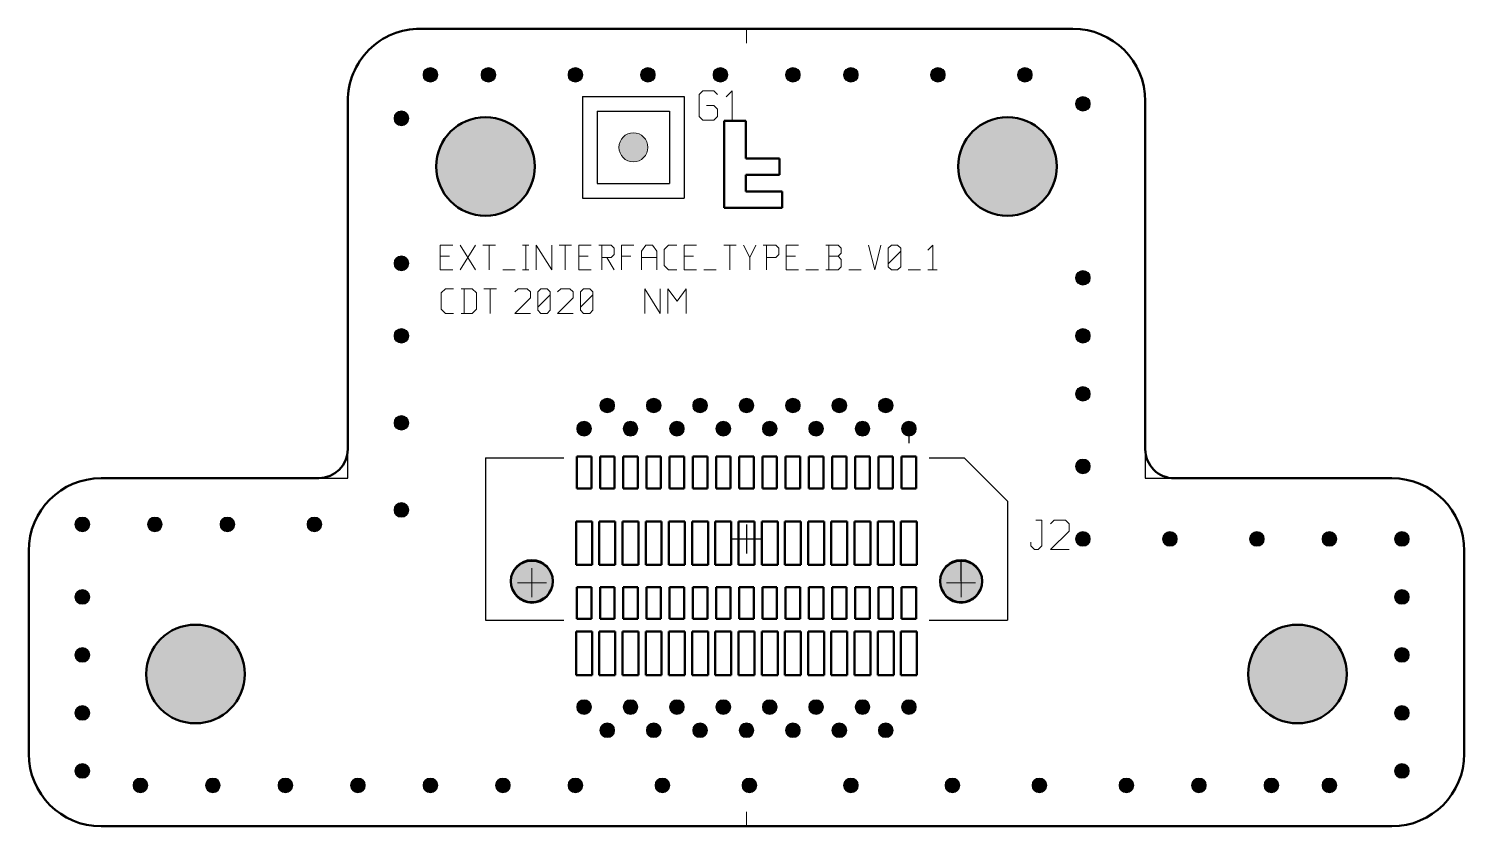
# Model space of a CAD drawing. Header units: inches. Extents: x 38.3 to 87.8, y 46.7 to 74.2.
import ezdxf

# ---------------------------------------------------------------- set-up
doc = ezdxf.new("R2010")
doc.units = ezdxf.units.IN
doc.header["$MEASUREMENT"] = 0
for name, color, linetype, lineweight in [('bottom_copper', 7, 'Continuous', 15), ('drill_plated', 7, 'Continuous', 15), ('Mech_Back', 5, 'Continuous', 50), ('Mech_Front', 6, 'Continuous', 50), ('top_silk', 7, 'Continuous', 15)]:
    doc.layers.add(name, color=color, linetype=linetype, lineweight=lineweight)
doc.layers.get('bottom_copper').off()

# ---------------------------------------------------------------- blocks, each defined once
blk = doc.blocks.new('extInterface')
at = {"layer": 'drill_plated', "lineweight": 0}
h = blk.add_hatch(color=256, dxfattribs=at)
edge = h.paths.add_edge_path(flags=0)
edge.add_arc((15.7204, 28.5672), 0.254, 0, 360)
h = blk.add_hatch(color=256, dxfattribs=at)
edge = h.paths.add_edge_path(flags=0)
edge.add_arc((17.7204, 28.5671), 0.254, 0, 360)
h = blk.add_hatch(color=256, dxfattribs=at)
edge = h.paths.add_edge_path(flags=0)
edge.add_arc((20.7205, 28.5671), 0.254, 0, 360)
h = blk.add_hatch(color=256, dxfattribs=at)
edge = h.paths.add_edge_path(flags=0)
edge.add_arc((23.2204, 28.5671), 0.254, 0, 360)
h = blk.add_hatch(color=256, dxfattribs=at)
edge = h.paths.add_edge_path(flags=0)
edge.add_arc((25.7203, 28.5671), 0.254, 0, 360)
h = blk.add_hatch(color=256, dxfattribs=at)
edge = h.paths.add_edge_path(flags=0)
edge.add_arc((28.2204, 28.5671), 0.254, 0, 360)
h = blk.add_hatch(color=256, dxfattribs=at)
edge = h.paths.add_edge_path(flags=0)
edge.add_arc((30.2204, 28.5671), 0.254, 0, 360)
h = blk.add_hatch(color=256, dxfattribs=at)
edge = h.paths.add_edge_path(flags=0)
edge.add_arc((33.2204, 28.5672), 0.254, 0, 360)
h = blk.add_hatch(color=256, dxfattribs=at)
edge = h.paths.add_edge_path(flags=0)
edge.add_arc((36.2204, 28.5672), 0.254, 0, 360)
h = blk.add_hatch(color=256, dxfattribs=at)
edge = h.paths.add_edge_path(flags=0)
edge.add_arc((38.2204, 27.5671), 0.254, 0, 360)
h = blk.add_hatch(color=256, dxfattribs=at)
edge = h.paths.add_edge_path(flags=0)
edge.add_arc((14.7203, 27.0671), 0.254, 0, 360)
h = blk.add_hatch(color=256, dxfattribs=at)
edge = h.paths.add_edge_path(flags=0)
edge.add_arc((17.6204, 25.4071), 1.7, 0, 360)
h = blk.add_hatch(color=256, dxfattribs=at)
edge = h.paths.add_edge_path(flags=0)
edge.add_arc((35.6204, 25.4071), 1.7, 0, 360)
h = blk.add_hatch(color=256, dxfattribs=at)
edge = h.paths.add_edge_path(flags=0)
edge.add_arc((22.7204, 26.0672), 0.5, 0, 360)
h = blk.add_hatch(color=256, dxfattribs=at)
edge = h.paths.add_edge_path(flags=0)
edge.add_arc((14.7203, 22.0671), 0.254, 0, 360)
h = blk.add_hatch(color=256, dxfattribs=at)
edge = h.paths.add_edge_path(flags=0)
edge.add_arc((38.2204, 21.567), 0.254, 0, 360)
h = blk.add_hatch(color=256, dxfattribs=at)
edge = h.paths.add_edge_path(flags=0)
edge.add_arc((14.7203, 19.5671), 0.254, 0, 360)
h = blk.add_hatch(color=256, dxfattribs=at)
edge = h.paths.add_edge_path(flags=0)
edge.add_arc((38.2204, 19.5671), 0.254, 0, 360)
h = blk.add_hatch(color=256, dxfattribs=at)
edge = h.paths.add_edge_path(flags=0)
edge.add_arc((38.2204, 17.5671), 0.254, 0, 360)
h = blk.add_hatch(color=256, dxfattribs=at)
edge = h.paths.add_edge_path(flags=0)
edge.add_arc((21.8203, 17.167), 0.254, 0, 360)
h = blk.add_hatch(color=256, dxfattribs=at)
edge = h.paths.add_edge_path(flags=0)
edge.add_arc((23.4205, 17.167), 0.254, 0, 360)
h = blk.add_hatch(color=256, dxfattribs=at)
edge = h.paths.add_edge_path(flags=0)
edge.add_arc((25.0204, 17.167), 0.254, 0, 360)
h = blk.add_hatch(color=256, dxfattribs=at)
edge = h.paths.add_edge_path(flags=0)
edge.add_arc((26.6204, 17.167), 0.254, 0, 360)
h = blk.add_hatch(color=256, dxfattribs=at)
edge = h.paths.add_edge_path(flags=0)
edge.add_arc((28.2204, 17.167), 0.254, 0, 360)
h = blk.add_hatch(color=256, dxfattribs=at)
edge = h.paths.add_edge_path(flags=0)
edge.add_arc((29.8205, 17.167), 0.254, 0, 360)
h = blk.add_hatch(color=256, dxfattribs=at)
edge = h.paths.add_edge_path(flags=0)
edge.add_arc((31.4204, 17.167), 0.254, 0, 360)
h = blk.add_hatch(color=256, dxfattribs=at)
edge = h.paths.add_edge_path(flags=0)
edge.add_arc((14.7203, 16.5671), 0.254, 0, 360)
h = blk.add_hatch(color=256, dxfattribs=at)
edge = h.paths.add_edge_path(flags=0)
edge.add_arc((21.0204, 16.3671), 0.254, 0, 360)
h = blk.add_hatch(color=256, dxfattribs=at)
edge = h.paths.add_edge_path(flags=0)
edge.add_arc((22.6204, 16.3671), 0.254, 0, 360)
h = blk.add_hatch(color=256, dxfattribs=at)
edge = h.paths.add_edge_path(flags=0)
edge.add_arc((24.2203, 16.3671), 0.254, 0, 360)
h = blk.add_hatch(color=256, dxfattribs=at)
edge = h.paths.add_edge_path(flags=0)
edge.add_arc((25.8205, 16.3671), 0.254, 0, 360)
h = blk.add_hatch(color=256, dxfattribs=at)
edge = h.paths.add_edge_path(flags=0)
edge.add_arc((27.4203, 16.3671), 0.254, 0, 360)
h = blk.add_hatch(color=256, dxfattribs=at)
edge = h.paths.add_edge_path(flags=0)
edge.add_arc((29.0205, 16.3671), 0.254, 0, 360)
h = blk.add_hatch(color=256, dxfattribs=at)
edge = h.paths.add_edge_path(flags=0)
edge.add_arc((30.6204, 16.3671), 0.254, 0, 360)
h = blk.add_hatch(color=256, dxfattribs=at)
edge = h.paths.add_edge_path(flags=0)
edge.add_arc((32.2204, 16.3671), 0.254, 0, 360)
h = blk.add_hatch(color=256, dxfattribs=at)
edge = h.paths.add_edge_path(flags=0)
edge.add_arc((38.2204, 15.0672), 0.254, 0, 360)
h = blk.add_hatch(color=256, dxfattribs=at)
edge = h.paths.add_edge_path(flags=0)
edge.add_arc((14.7203, 13.5671), 0.254, 0, 360)
h = blk.add_hatch(color=256, dxfattribs=at)
edge = h.paths.add_edge_path(flags=0)
edge.add_arc((3.7203, 13.0671), 0.254, 0, 360)
h = blk.add_hatch(color=256, dxfattribs=at)
edge = h.paths.add_edge_path(flags=0)
edge.add_arc((6.2203, 13.0671), 0.254, 0, 360)
h = blk.add_hatch(color=256, dxfattribs=at)
edge = h.paths.add_edge_path(flags=0)
edge.add_arc((8.7204, 13.0671), 0.254, 0, 360)
h = blk.add_hatch(color=256, dxfattribs=at)
edge = h.paths.add_edge_path(flags=0)
edge.add_arc((11.7204, 13.0671), 0.254, 0, 360)
h = blk.add_hatch(color=256, dxfattribs=at)
edge = h.paths.add_edge_path(flags=0)
edge.add_arc((38.2204, 12.5671), 0.254, 0, 360)
h = blk.add_hatch(color=256, dxfattribs=at)
edge = h.paths.add_edge_path(flags=0)
edge.add_arc((41.2204, 12.5671), 0.254, 0, 360)
h = blk.add_hatch(color=256, dxfattribs=at)
edge = h.paths.add_edge_path(flags=0)
edge.add_arc((44.2204, 12.5671), 0.254, 0, 360)
h = blk.add_hatch(color=256, dxfattribs=at)
edge = h.paths.add_edge_path(flags=0)
edge.add_arc((46.7204, 12.5671), 0.254, 0, 360)
h = blk.add_hatch(color=256, dxfattribs=at)
edge = h.paths.add_edge_path(flags=0)
edge.add_arc((49.2204, 12.5671), 0.254, 0, 360)
h = blk.add_hatch(color=256, dxfattribs=at)
edge = h.paths.add_edge_path(flags=0)
edge.add_arc((19.2204, 11.0671), 0.725, 0, 360)
h = blk.add_hatch(color=256, dxfattribs=at)
edge = h.paths.add_edge_path(flags=0)
edge.add_arc((34.0204, 11.0671), 0.725, 0, 360)
h = blk.add_hatch(color=256, dxfattribs=at)
edge = h.paths.add_edge_path(flags=0)
edge.add_arc((3.7203, 10.5671), 0.254, 0, 360)
h = blk.add_hatch(color=256, dxfattribs=at)
edge = h.paths.add_edge_path(flags=0)
edge.add_arc((49.2204, 10.5671), 0.254, 0, 360)
h = blk.add_hatch(color=256, dxfattribs=at)
edge = h.paths.add_edge_path(flags=0)
edge.add_arc((7.6204, 7.9071), 1.7, 0, 360)
h = blk.add_hatch(color=256, dxfattribs=at)
edge = h.paths.add_edge_path(flags=0)
edge.add_arc((45.6204, 7.9071), 1.7, 0, 360)
h = blk.add_hatch(color=256, dxfattribs=at)
edge = h.paths.add_edge_path(flags=0)
edge.add_arc((3.7203, 8.5671), 0.254, 0, 360)
h = blk.add_hatch(color=256, dxfattribs=at)
edge = h.paths.add_edge_path(flags=0)
edge.add_arc((49.2204, 8.5671), 0.254, 0, 360)
h = blk.add_hatch(color=256, dxfattribs=at)
edge = h.paths.add_edge_path(flags=0)
edge.add_arc((21.0204, 6.7671), 0.254, 0, 360)
h = blk.add_hatch(color=256, dxfattribs=at)
edge = h.paths.add_edge_path(flags=0)
edge.add_arc((22.6204, 6.7671), 0.254, 0, 360)
h = blk.add_hatch(color=256, dxfattribs=at)
edge = h.paths.add_edge_path(flags=0)
edge.add_arc((24.2203, 6.7671), 0.254, 0, 360)
h = blk.add_hatch(color=256, dxfattribs=at)
edge = h.paths.add_edge_path(flags=0)
edge.add_arc((25.8205, 6.7671), 0.254, 0, 360)
h = blk.add_hatch(color=256, dxfattribs=at)
edge = h.paths.add_edge_path(flags=0)
edge.add_arc((27.4203, 6.7671), 0.254, 0, 360)
h = blk.add_hatch(color=256, dxfattribs=at)
edge = h.paths.add_edge_path(flags=0)
edge.add_arc((29.0205, 6.7671), 0.254, 0, 360)
h = blk.add_hatch(color=256, dxfattribs=at)
edge = h.paths.add_edge_path(flags=0)
edge.add_arc((30.6204, 6.7671), 0.254, 0, 360)
h = blk.add_hatch(color=256, dxfattribs=at)
edge = h.paths.add_edge_path(flags=0)
edge.add_arc((32.2204, 6.7671), 0.254, 0, 360)
h = blk.add_hatch(color=256, dxfattribs=at)
edge = h.paths.add_edge_path(flags=0)
edge.add_arc((3.7203, 6.567), 0.254, 0, 360)
h = blk.add_hatch(color=256, dxfattribs=at)
edge = h.paths.add_edge_path(flags=0)
edge.add_arc((49.2204, 6.567), 0.254, 0, 360)
h = blk.add_hatch(color=256, dxfattribs=at)
edge = h.paths.add_edge_path(flags=0)
edge.add_arc((21.8203, 5.9672), 0.254, 0, 360)
h = blk.add_hatch(color=256, dxfattribs=at)
edge = h.paths.add_edge_path(flags=0)
edge.add_arc((23.4205, 5.9672), 0.254, 0, 360)
h = blk.add_hatch(color=256, dxfattribs=at)
edge = h.paths.add_edge_path(flags=0)
edge.add_arc((25.0204, 5.9672), 0.254, 0, 360)
h = blk.add_hatch(color=256, dxfattribs=at)
edge = h.paths.add_edge_path(flags=0)
edge.add_arc((26.6204, 5.9672), 0.254, 0, 360)
h = blk.add_hatch(color=256, dxfattribs=at)
edge = h.paths.add_edge_path(flags=0)
edge.add_arc((28.2204, 5.9672), 0.254, 0, 360)
h = blk.add_hatch(color=256, dxfattribs=at)
edge = h.paths.add_edge_path(flags=0)
edge.add_arc((29.8205, 5.9672), 0.254, 0, 360)
h = blk.add_hatch(color=256, dxfattribs=at)
edge = h.paths.add_edge_path(flags=0)
edge.add_arc((31.4204, 5.9672), 0.254, 0, 360)
h = blk.add_hatch(color=256, dxfattribs=at)
edge = h.paths.add_edge_path(flags=0)
edge.add_arc((3.7203, 4.5673), 0.254, 0, 360)
h = blk.add_hatch(color=256, dxfattribs=at)
edge = h.paths.add_edge_path(flags=0)
edge.add_arc((49.2204, 4.5673), 0.254, 0, 360)
h = blk.add_hatch(color=256, dxfattribs=at)
edge = h.paths.add_edge_path(flags=0)
edge.add_arc((5.7204, 4.0671), 0.254, 0, 360)
h = blk.add_hatch(color=256, dxfattribs=at)
edge = h.paths.add_edge_path(flags=0)
edge.add_arc((8.2204, 4.0671), 0.254, 0, 360)
h = blk.add_hatch(color=256, dxfattribs=at)
edge = h.paths.add_edge_path(flags=0)
edge.add_arc((10.7205, 4.0671), 0.254, 0, 360)
h = blk.add_hatch(color=256, dxfattribs=at)
edge = h.paths.add_edge_path(flags=0)
edge.add_arc((13.2204, 4.0671), 0.254, 0, 360)
h = blk.add_hatch(color=256, dxfattribs=at)
edge = h.paths.add_edge_path(flags=0)
edge.add_arc((15.7204, 4.0671), 0.254, 0, 360)
h = blk.add_hatch(color=256, dxfattribs=at)
edge = h.paths.add_edge_path(flags=0)
edge.add_arc((18.2204, 4.0671), 0.254, 0, 360)
h = blk.add_hatch(color=256, dxfattribs=at)
edge = h.paths.add_edge_path(flags=0)
edge.add_arc((20.7205, 4.0671), 0.254, 0, 360)
h = blk.add_hatch(color=256, dxfattribs=at)
edge = h.paths.add_edge_path(flags=0)
edge.add_arc((23.7204, 4.0671), 0.254, 0, 360)
h = blk.add_hatch(color=256, dxfattribs=at)
edge = h.paths.add_edge_path(flags=0)
edge.add_arc((26.7204, 4.0671), 0.254, 0, 360)
h = blk.add_hatch(color=256, dxfattribs=at)
edge = h.paths.add_edge_path(flags=0)
edge.add_arc((30.2204, 4.0671), 0.254, 0, 360)
h = blk.add_hatch(color=256, dxfattribs=at)
edge = h.paths.add_edge_path(flags=0)
edge.add_arc((33.7204, 4.0671), 0.254, 0, 360)
h = blk.add_hatch(color=256, dxfattribs=at)
edge = h.paths.add_edge_path(flags=0)
edge.add_arc((36.7204, 4.0671), 0.254, 0, 360)
h = blk.add_hatch(color=256, dxfattribs=at)
edge = h.paths.add_edge_path(flags=0)
edge.add_arc((39.7205, 4.0671), 0.254, 0, 360)
h = blk.add_hatch(color=256, dxfattribs=at)
edge = h.paths.add_edge_path(flags=0)
edge.add_arc((42.2204, 4.0671), 0.254, 0, 360)
h = blk.add_hatch(color=256, dxfattribs=at)
edge = h.paths.add_edge_path(flags=0)
edge.add_arc((44.7204, 4.0671), 0.254, 0, 360)
h = blk.add_hatch(color=256, dxfattribs=at)
edge = h.paths.add_edge_path(flags=0)
edge.add_arc((46.7204, 4.0671), 0.254, 0, 360)
for centre, radius in [((15.7204, 28.5672), 0.254), ((17.7204, 28.5671), 0.254), ((20.7205, 28.5671), 0.254), ((23.2204, 28.5671), 0.254), ((25.7203, 28.5671), 0.254), ((28.2204, 28.5671), 0.254), ((30.2204, 28.5671), 0.254), ((33.2204, 28.5672), 0.254), ((36.2204, 28.5672), 0.254), ((38.2204, 27.5671), 0.254), ((14.7203, 27.0671), 0.254), ((17.6204, 25.4071), 1.7), ((35.6204, 25.4071), 1.7), ((22.7204, 26.0672), 0.5), ((14.7203, 22.0671), 0.254), ((38.2204, 21.567), 0.254), ((14.7203, 19.5671), 0.254), ((38.2204, 19.5671), 0.254), ((38.2204, 17.5671), 0.254), ((21.8203, 17.167), 0.254), ((23.4205, 17.167), 0.254), ((25.0204, 17.167), 0.254), ((26.6204, 17.167), 0.254), ((28.2204, 17.167), 0.254), ((29.8205, 17.167), 0.254), ((31.4204, 17.167), 0.254), ((14.7203, 16.5671), 0.254), ((21.0204, 16.3671), 0.254), ((22.6204, 16.3671), 0.254), ((24.2203, 16.3671), 0.254), ((25.8205, 16.3671), 0.254), ((27.4203, 16.3671), 0.254), ((29.0205, 16.3671), 0.254), ((30.6204, 16.3671), 0.254), ((32.2204, 16.3671), 0.254), ((38.2204, 15.0672), 0.254), ((14.7203, 13.5671), 0.254), ((3.7203, 13.0671), 0.254), ((6.2203, 13.0671), 0.254), ((8.7204, 13.0671), 0.254), ((11.7204, 13.0671), 0.254), ((38.2204, 12.5671), 0.254), ((41.2204, 12.5671), 0.254), ((44.2204, 12.5671), 0.254), ((46.7204, 12.5671), 0.254), ((49.2204, 12.5671), 0.254), ((19.2204, 11.0671), 0.725), ((34.0204, 11.0671), 0.725), ((3.7203, 10.5671), 0.254), ((49.2204, 10.5671), 0.254), ((7.6204, 7.9071), 1.7), ((45.6204, 7.9071), 1.7), ((3.7203, 8.5671), 0.254), ((49.2204, 8.5671), 0.254), ((21.0204, 6.7671), 0.254), ((22.6204, 6.7671), 0.254), ((24.2203, 6.7671), 0.254), ((25.8205, 6.7671), 0.254), ((27.4203, 6.7671), 0.254), ((29.0205, 6.7671), 0.254), ((30.6204, 6.7671), 0.254), ((32.2204, 6.7671), 0.254), ((3.7203, 6.567), 0.254), ((49.2204, 6.567), 0.254), ((21.8203, 5.9672), 0.254), ((23.4205, 5.9672), 0.254), ((25.0204, 5.9672), 0.254), ((26.6204, 5.9672), 0.254), ((28.2204, 5.9672), 0.254), ((29.8205, 5.9672), 0.254), ((31.4204, 5.9672), 0.254), ((3.7203, 4.5673), 0.254), ((49.2204, 4.5673), 0.254), ((5.7204, 4.0671), 0.254), ((8.2204, 4.0671), 0.254), ((10.7205, 4.0671), 0.254), ((13.2204, 4.0671), 0.254), ((15.7204, 4.0671), 0.254), ((18.2204, 4.0671), 0.254), ((20.7205, 4.0671), 0.254), ((23.7204, 4.0671), 0.254), ((26.7204, 4.0671), 0.254), ((30.2204, 4.0671), 0.254), ((33.7204, 4.0671), 0.254), ((36.7204, 4.0671), 0.254), ((39.7205, 4.0671), 0.254), ((42.2204, 4.0671), 0.254), ((44.7204, 4.0671), 0.254), ((46.7204, 4.0671), 0.254)]:
    blk.add_circle(centre, radius, dxfattribs=at)
at = {"layer": 'top_silk', "lineweight": 25}
for p, q in [((15.3704, 30.1571), (37.8704, 30.1571)), ((20.9704, 27.8172), (20.9704, 24.3172)), ((20.9704, 27.8172), (24.4704, 27.8172)), ((24.4704, 27.8172), (24.4704, 24.3172)), ((12.8704, 14.6571), (12.8704, 27.6571)), ((21.4704, 27.3172), (23.9704, 27.3172)), ((21.4704, 27.3172), (21.4704, 24.8172)), ((23.9704, 27.3172), (23.9704, 24.8172)), ((40.3704, 27.6571), (40.3704, 14.6571)), ((21.4704, 24.8172), (23.9704, 24.8172)), ((20.9704, 24.3172), (24.4704, 24.3172)), ((32.2204, 16.1671), (32.2204, 15.8671)), ((17.6204, 15.3671), (17.6204, 9.7671)), ((17.6204, 15.3671), (20.3204, 15.3671)), ((32.9204, 15.3671), (34.1204, 15.3671)), ((35.6204, 13.8671), (34.1204, 15.3671)), ((4.3704, 14.6571), (12.8704, 14.6571)), ((40.3704, 14.6571), (48.8704, 14.6571)), ((35.6204, 13.8671), (35.6204, 9.7671)), ((26.6204, 13.0671), (26.6204, 12.0671)), ((26.1204, 12.5671), (27.1204, 12.5671)), ((1.8704, 5.1571), (1.8704, 12.1571)), ((51.3704, 12.1571), (51.3704, 5.1571)), ((17.6204, 9.7671), (20.3204, 9.7671)), ((32.9204, 9.7671), (35.6204, 9.7671)), ((48.8704, 2.6571), (4.3704, 2.6571))]:
    blk.add_line(p, q, dxfattribs=at)
at = {"layer": 'top_silk', "lineweight": 15}
for p, q in [((26.6204, 30.1571), (26.6204, 29.6571)), ((19.2204, 11.5571), (19.2204, 10.5571)), ((34.0204, 11.5571), (34.0204, 10.5571)), ((19.7204, 11.0571), (18.7204, 11.0571)), ((34.5204, 11.0571), (33.5204, 11.0571)), ((26.6204, 2.6571), (26.6204, 3.1571))]:
    blk.add_line(p, q, dxfattribs=at)
at = {"layer": 'top_silk', "lineweight": 18}
for p, q in [((24.9846, 27.8904), (25.1116, 28.0174)), ((24.9846, 27.8904), (24.9846, 27.1284)), ((25.1116, 28.0174), (25.4926, 28.0174)), ((25.4926, 28.0174), (25.6196, 27.8904)), ((25.9244, 27.8142), (26.1276, 28.0174)), ((26.1276, 28.0174), (26.1276, 27.0014)), ((25.2386, 27.5094), (25.4926, 27.5094)), ((25.4926, 27.5094), (25.6196, 27.3824)), ((25.6196, 27.3824), (25.6196, 27.1284)), ((24.9846, 27.1284), (25.1116, 27.0014)), ((25.1116, 27.0014), (25.4926, 27.0014)), ((25.4926, 27.0014), (25.6196, 27.1284)), ((25.9244, 27.0014), (26.3054, 27.0014)), ((16.0621, 22.6961), (16.0621, 21.8427)), ((16.0621, 22.6961), (16.4888, 22.6961)), ((16.0621, 22.3121), (16.3821, 22.3121)), ((16.7449, 21.8427), (17.2783, 22.6961)), ((16.7449, 22.6961), (17.2783, 21.8427)), ((17.5343, 22.6961), (17.961, 22.6961)), ((17.7476, 22.6961), (17.7476, 21.8427)), ((18.8998, 22.6961), (19.1132, 22.6961)), ((19.0065, 22.6961), (19.0065, 21.8427)), ((19.3692, 22.6961), (19.3692, 21.8427)), ((19.3692, 22.6961), (19.9026, 21.8427)), ((19.9026, 22.6961), (19.9026, 21.8427)), ((20.1586, 22.6961), (20.5853, 22.6961)), ((20.372, 22.6961), (20.372, 21.8427)), ((20.8414, 22.6961), (20.8414, 21.8427)), ((20.8414, 22.6961), (21.2681, 22.6961)), ((20.8414, 22.3121), (21.1614, 22.3121)), ((21.5241, 22.6961), (21.9508, 22.6961)), ((21.6308, 22.6961), (21.6308, 21.8427)), ((21.9508, 22.6961), (22.0575, 22.5895)), ((21.9508, 22.2694), (22.0575, 22.3761)), ((22.0575, 22.5895), (22.0575, 22.3761)), ((22.3136, 22.6961), (22.3136, 21.8427)), ((22.3136, 22.6961), (22.7403, 22.6961)), ((22.3136, 22.3121), (22.6336, 22.3121)), ((22.9963, 22.4828), (23.1457, 22.6961)), ((22.9963, 22.4828), (22.9963, 21.8427)), ((23.1457, 22.6961), (23.3804, 22.6961)), ((23.3804, 22.6961), (23.5297, 22.4828)), ((23.5297, 22.4828), (23.5297, 21.8427)), ((23.7857, 22.5468), (23.9351, 22.6961)), ((23.7857, 22.5468), (23.7857, 21.9921)), ((23.9351, 22.6961), (24.2125, 22.6961)), ((24.4685, 22.6961), (24.4685, 21.8427)), ((24.4685, 22.6961), (24.8952, 22.6961)), ((24.4685, 22.3121), (24.7885, 22.3121)), ((25.834, 22.6961), (26.2607, 22.6961)), ((26.0474, 22.6961), (26.0474, 21.8427)), ((26.5168, 22.6961), (26.7301, 22.2694)), ((26.7301, 22.2694), (26.9435, 22.6961)), ((27.1995, 22.6961), (27.6262, 22.6961)), ((27.3062, 22.6961), (27.3062, 21.8427)), ((27.6262, 22.6961), (27.7329, 22.5895)), ((27.6262, 22.2694), (27.7329, 22.3761)), ((27.7329, 22.5895), (27.7329, 22.3761)), ((27.9889, 22.6961), (27.9889, 21.8427)), ((27.9889, 22.6961), (28.4157, 22.6961)), ((27.9889, 22.3121), (28.309, 22.3121)), ((29.3544, 22.6961), (29.7812, 22.6961)), ((29.4611, 22.6961), (29.4611, 21.8427)), ((29.4611, 22.3121), (29.7812, 22.3121)), ((29.7812, 22.6961), (29.8878, 22.5895)), ((29.7812, 22.3121), (29.8878, 22.4188)), ((29.7812, 22.3121), (29.8878, 22.2054)), ((29.8878, 22.5895), (29.8878, 22.4188)), ((30.8266, 22.6961), (31.04, 21.8427)), ((31.04, 21.8427), (31.2534, 22.6961)), ((31.5094, 22.5895), (31.6161, 22.6961)), ((31.5094, 22.5895), (31.5094, 21.9494)), ((31.5094, 22.0561), (31.9361, 22.4828)), ((31.6161, 22.6961), (31.8294, 22.6961)), ((31.8294, 22.6961), (31.9361, 22.5895)), ((31.9361, 22.5895), (31.9361, 21.9494)), ((32.8749, 22.5255), (33.0456, 22.6961)), ((33.0456, 22.6961), (33.0456, 21.8427)), ((16.0621, 21.8427), (16.4888, 21.8427)), ((18.217, 21.8427), (18.6438, 21.8427)), ((18.8998, 21.8427), (19.1132, 21.8427)), ((20.8414, 21.8427), (21.2681, 21.8427)), ((21.6308, 22.2694), (21.9508, 22.2694)), ((21.8015, 22.2694), (22.0575, 21.8427)), ((22.9963, 22.2694), (23.5297, 22.2694)), ((23.7857, 21.9921), (23.9351, 21.8427)), ((23.9351, 21.8427), (24.2125, 21.8427)), ((24.4685, 21.8427), (24.8952, 21.8427)), ((25.1512, 21.8427), (25.578, 21.8427)), ((26.7301, 22.2694), (26.7301, 21.8427)), ((27.3062, 22.2694), (27.6262, 22.2694)), ((27.9889, 21.8427), (28.4157, 21.8427)), ((28.6717, 21.8427), (29.0984, 21.8427)), ((29.3544, 21.8427), (29.7812, 21.8427)), ((29.7812, 21.8427), (29.8878, 21.9494)), ((29.8878, 22.2054), (29.8878, 21.9494)), ((30.1439, 21.8427), (30.5706, 21.8427)), ((31.5094, 21.9494), (31.6161, 21.8427)), ((31.6161, 21.8427), (31.8294, 21.8427)), ((31.8294, 21.8427), (31.9361, 21.9494)), ((32.1921, 21.8427), (32.6189, 21.8427)), ((32.8749, 21.8427), (33.1949, 21.8427)), ((16.096, 21.0451), (16.2454, 21.1944)), ((16.096, 21.0451), (16.096, 20.4904)), ((16.2454, 21.1944), (16.5227, 21.1944)), ((16.7788, 21.1944), (17.1628, 21.1944)), ((16.8854, 21.1944), (16.8854, 20.341)), ((17.1628, 21.1944), (17.3122, 21.0451)), ((17.3122, 21.0451), (17.3122, 20.4904)), ((17.5682, 21.1944), (17.9949, 21.1944)), ((17.7815, 21.1944), (17.7815, 20.341)), ((18.635, 21.0878), (18.7417, 21.1944)), ((18.635, 20.341), (19.1684, 20.8744)), ((18.7417, 21.1944), (19.0617, 21.1944)), ((19.0617, 21.1944), (19.1684, 21.0878)), ((19.1684, 21.0878), (19.1684, 20.8744)), ((19.4244, 21.0878), (19.5311, 21.1944)), ((19.4244, 21.0878), (19.4244, 20.4477)), ((19.4244, 20.5544), (19.8511, 20.9811)), ((19.5311, 21.1944), (19.7445, 21.1944)), ((19.7445, 21.1944), (19.8511, 21.0878)), ((19.8511, 21.0878), (19.8511, 20.4477)), ((20.1072, 21.0878), (20.2139, 21.1944)), ((20.1072, 20.341), (20.6406, 20.8744)), ((20.2139, 21.1944), (20.5339, 21.1944)), ((20.5339, 21.1944), (20.6406, 21.0878)), ((20.6406, 21.0878), (20.6406, 20.8744)), ((20.8966, 21.0878), (21.0033, 21.1944)), ((20.8966, 21.0878), (20.8966, 20.4477)), ((20.8966, 20.5544), (21.3233, 20.9811)), ((21.0033, 21.1944), (21.2166, 21.1944)), ((21.2166, 21.1944), (21.3233, 21.0878)), ((21.3233, 21.0878), (21.3233, 20.4477)), ((23.1155, 21.1944), (23.1155, 20.341)), ((23.1155, 21.1944), (23.6489, 20.341)), ((23.6489, 21.1944), (23.6489, 20.341)), ((23.905, 21.1944), (23.905, 20.341)), ((23.905, 21.1944), (24.225, 20.7677)), ((24.225, 20.7677), (24.5451, 21.1944)), ((24.5451, 21.1944), (24.5451, 20.341)), ((16.096, 20.4904), (16.2454, 20.341)), ((16.2454, 20.341), (16.5227, 20.341)), ((16.7788, 20.341), (17.1628, 20.341)), ((17.1628, 20.341), (17.3122, 20.4904)), ((18.635, 20.341), (19.1684, 20.341)), ((19.4244, 20.4477), (19.5311, 20.341)), ((19.5311, 20.341), (19.7445, 20.341)), ((19.7445, 20.341), (19.8511, 20.4477)), ((20.1072, 20.341), (20.6406, 20.341)), ((20.8966, 20.4477), (21.0033, 20.341)), ((21.0033, 20.341), (21.2166, 20.341)), ((21.2166, 20.341), (21.3233, 20.4477)), ((36.5982, 13.2131), (36.8014, 13.2131)), ((36.8014, 13.2131), (36.8014, 12.3241)), ((37.1062, 13.0861), (37.2332, 13.2131)), ((37.2332, 13.2131), (37.6142, 13.2131)), ((37.6142, 13.2131), (37.7412, 13.0861)), ((37.7412, 13.0861), (37.7412, 12.8321)), ((36.4204, 12.3241), (36.4204, 12.4511)), ((37.1062, 12.1971), (37.7412, 12.8321)), ((36.4204, 12.3241), (36.5474, 12.1971)), ((36.5474, 12.1971), (36.6744, 12.1971)), ((36.6744, 12.1971), (36.8014, 12.3241)), ((37.1062, 12.1971), (37.7412, 12.1971))]:
    blk.add_line(p, q, dxfattribs=at)
at = {"layer": 'top_silk', "lineweight": 25}
for centre, start, end in [((15.3704, 27.6571), 90, 180), ((37.8704, 27.6571), 0, 90), ((4.3704, 12.1571), 90, 180), ((48.8704, 12.1571), 0, 90), ((4.3704, 5.1571), -180, 270), ((48.8704, 5.1571), -90, 0)]:
    blk.add_arc(centre, 2.5, start, end, dxfattribs=at)
blk = doc.blocks.new('Out-facing Connector PCB_Sheet_VIEW2c')
at = {"layer": 'Mech_Front'}
for p, q in [((4.25, 24.75), (11.25, 24.75)), ((1.75, 14.75), (1.75, 22.25)), ((13.75, 22.25), (13.75, -22.25)), ((-11.25, 13.75), (0.75, 13.75)), ((-13.75, -11.25), (-13.75, 11.25)), ((1, 5.85), (1, 5.35)), ((2.1, 5.85), (1, 5.85)), ((2.1, 5.35), (2.1, 5.85)), ((5.5, 5.85), (5.5, 5.35)), ((6.6, 5.85), (5.5, 5.85)), ((6.6, 5.35), (6.6, 5.85)), ((1, 5.35), (2.1, 5.35)), ((1, 5.05), (1, 4.55)), ((2.1, 5.05), (1, 5.05)), ((2.1, 4.55), (2.1, 5.05)), ((5.5, 5.35), (6.6, 5.35)), ((5.5, 5.05), (5.5, 4.55)), ((6.6, 5.05), (5.5, 5.05)), ((6.6, 4.55), (6.6, 5.05)), ((1, 4.55), (2.1, 4.55)), ((5.5, 4.55), (6.6, 4.55)), ((1, 4.25), (1, 3.75)), ((2.1, 4.25), (1, 4.25)), ((2.1, 3.75), (2.1, 4.25)), ((5.5, 4.25), (5.5, 3.75)), ((6.6, 4.25), (5.5, 4.25)), ((6.6, 3.75), (6.6, 4.25)), ((1, 3.75), (2.1, 3.75)), ((5.5, 3.75), (6.6, 3.75)), ((1, 3.45), (1, 2.95)), ((2.1, 3.45), (1, 3.45)), ((2.1, 2.95), (2.1, 3.45)), ((5.5, 3.45), (5.5, 2.95)), ((6.6, 3.45), (5.5, 3.45)), ((6.6, 2.95), (6.6, 3.45)), ((1, 2.95), (2.1, 2.95)), ((1, 2.65), (1, 2.15)), ((2.1, 2.65), (1, 2.65)), ((2.1, 2.15), (2.1, 2.65)), ((5.5, 2.95), (6.6, 2.95)), ((5.5, 2.65), (5.5, 2.15)), ((6.6, 2.65), (5.5, 2.65)), ((6.6, 2.15), (6.6, 2.65)), ((1, 2.15), (2.1, 2.15)), ((5.5, 2.15), (6.6, 2.15)), ((1, 1.85), (1, 1.35)), ((2.1, 1.85), (1, 1.85)), ((2.1, 1.35), (2.1, 1.85)), ((5.5, 1.85), (5.5, 1.35)), ((6.6, 1.85), (5.5, 1.85)), ((6.6, 1.35), (6.6, 1.85)), ((-9.279, 1.135), (-8.708, 1.135)), ((-9.279, -0.024), (-9.279, 1.135)), ((-8.708, 1.135), (-8.708, -0.024)), ((-8.142, -0.024), (-8.142, 1.235)), ((-8.142, 1.235), (-7.57, 1.235)), ((-7.57, 1.235), (-7.57, -0.773)), ((1, 1.35), (2.1, 1.35)), ((1, 1.05), (1, 0.55)), ((2.1, 1.05), (1, 1.05)), ((2.1, 0.55), (2.1, 1.05)), ((5.5, 1.35), (6.6, 1.35)), ((5.5, 1.05), (5.5, 0.55)), ((6.6, 1.05), (5.5, 1.05)), ((6.6, 0.55), (6.6, 1.05)), ((1, 0.55), (2.1, 0.55)), ((5.5, 0.55), (6.6, 0.55)), ((1, 0.25), (1, -0.25)), ((2.1, 0.25), (1, 0.25)), ((2.1, -0.25), (2.1, 0.25)), ((5.5, 0.25), (5.5, -0.25)), ((6.6, 0.25), (5.5, 0.25)), ((6.6, -0.25), (6.6, 0.25)), ((-10.57, -0.024), (-9.279, -0.024)), ((-10.57, -0.773), (-10.57, -0.024)), ((-8.708, -0.024), (-8.142, -0.024)), ((1, -0.25), (2.1, -0.25)), ((5.5, -0.25), (6.6, -0.25)), ((-7.57, -0.773), (-10.57, -0.773)), ((1, -0.55), (1, -1.05)), ((2.1, -0.55), (1, -0.55)), ((2.1, -1.05), (2.1, -0.55)), ((5.5, -0.55), (5.5, -1.05)), ((6.6, -0.55), (5.5, -0.55)), ((6.6, -1.05), (6.6, -0.55)), ((1, -1.05), (2.1, -1.05)), ((1, -1.35), (1, -1.85)), ((2.1, -1.35), (1, -1.35)), ((2.1, -1.85), (2.1, -1.35)), ((5.5, -1.05), (6.6, -1.05)), ((5.5, -1.35), (5.5, -1.85)), ((6.6, -1.35), (5.5, -1.35)), ((6.6, -1.85), (6.6, -1.35)), ((1, -1.85), (2.1, -1.85)), ((5.5, -1.85), (6.6, -1.85)), ((1, -2.15), (1, -2.65)), ((2.1, -2.15), (1, -2.15)), ((2.1, -2.65), (2.1, -2.15)), ((5.5, -2.15), (5.5, -2.65)), ((6.6, -2.15), (5.5, -2.15)), ((6.6, -2.65), (6.6, -2.15)), ((1, -2.65), (2.1, -2.65)), ((1, -2.95), (1, -3.45)), ((2.1, -2.95), (1, -2.95)), ((2.1, -3.45), (2.1, -2.95)), ((5.5, -2.65), (6.6, -2.65)), ((5.5, -2.95), (5.5, -3.45)), ((6.6, -2.95), (5.5, -2.95)), ((6.6, -3.45), (6.6, -2.95)), ((1, -3.45), (2.1, -3.45)), ((5.5, -3.45), (6.6, -3.45)), ((1, -3.75), (1, -4.25)), ((2.1, -3.75), (1, -3.75)), ((2.1, -4.25), (2.1, -3.75)), ((5.5, -3.75), (5.5, -4.25)), ((6.6, -3.75), (5.5, -3.75)), ((6.6, -4.25), (6.6, -3.75)), ((1, -4.25), (2.1, -4.25)), ((5.5, -4.25), (6.6, -4.25)), ((1, -4.55), (1, -5.05)), ((2.1, -4.55), (1, -4.55)), ((2.1, -5.05), (2.1, -4.55)), ((5.5, -4.55), (5.5, -5.05)), ((6.6, -4.55), (5.5, -4.55)), ((6.6, -5.05), (6.6, -4.55)), ((1, -5.05), (2.1, -5.05)), ((1, -5.35), (1, -5.85)), ((2.1, -5.35), (1, -5.35)), ((2.1, -5.85), (2.1, -5.35)), ((5.5, -5.05), (6.6, -5.05)), ((5.5, -5.35), (5.5, -5.85)), ((6.6, -5.35), (5.5, -5.35)), ((6.6, -5.85), (6.6, -5.35)), ((1, -5.85), (2.1, -5.85)), ((5.5, -5.85), (6.6, -5.85)), ((0.75, -13.75), (-11.25, -13.75)), ((1.75, -22.25), (1.75, -14.75)), ((11.25, -24.75), (4.25, -24.75))]:
    blk.add_line(p, q, dxfattribs=at)
for centre, radius in [((8.5, 19), 1.7), ((-9, 9), 1.7), ((5.3, 7.4), 0.725), ((5.3, -7.4), 0.725), ((-9, -9), 1.7), ((8.5, -19), 1.7)]:
    blk.add_circle(centre, radius, dxfattribs=at)
at = {"layer": 'Mech_Front', "extrusion": (0, 0, -1)}
for centre, start, end in [((-4.25, 22.25), 0, 90), ((-11.25, 22.25), 90, 180), ((11.25, 11.25), 0, 90), ((11.25, -11.25), 270, 0), ((-4.25, -22.25), 270, 360), ((-11.25, -22.25), 180, 270)]:
    blk.add_arc(centre, 2.5, start, end, dxfattribs=at)
at = {"layer": 'Mech_Front'}
for centre, start, end in [((0.75, 14.75), 270, 360), ((0.75, -14.75), 0, 90)]:
    blk.add_arc(centre, 1, start, end, dxfattribs=at)
blk = doc.blocks.new('Out-facing Connector PCB_Sheet_VIEW3c')
at = {"layer": 'Mech_Back'}
for p, q in [((-4.25, 24.75), (-11.25, 24.75)), ((-13.75, 22.25), (-13.75, -22.25)), ((-1.75, 14.75), (-1.75, 22.25)), ((11.25, 13.75), (-0.75, 13.75)), ((13.75, -11.25), (13.75, 11.25)), ((-8.54, 5.875), (-8.54, 5.325)), ((-7.04, 5.875), (-8.54, 5.875)), ((-7.04, 5.325), (-7.04, 5.875)), ((-4.74, 5.875), (-4.74, 5.325)), ((-3.24, 5.875), (-4.74, 5.875)), ((-3.24, 5.325), (-3.24, 5.875)), ((-8.54, 5.325), (-7.04, 5.325)), ((-8.54, 5.075), (-8.54, 4.525)), ((-7.04, 5.075), (-8.54, 5.075)), ((-7.04, 4.525), (-7.04, 5.075)), ((-4.74, 5.325), (-3.24, 5.325)), ((-4.74, 5.075), (-4.74, 4.525)), ((-3.24, 5.075), (-4.74, 5.075)), ((-3.24, 4.525), (-3.24, 5.075)), ((-8.54, 4.525), (-7.04, 4.525)), ((-4.74, 4.525), (-3.24, 4.525)), ((-8.54, 4.275), (-8.54, 3.725)), ((-7.04, 4.275), (-8.54, 4.275)), ((-7.04, 3.725), (-7.04, 4.275)), ((-3.24, 4.275), (-4.74, 4.275)), ((-4.74, 4.275), (-4.74, 3.725)), ((-3.24, 3.725), (-3.24, 4.275)), ((-8.54, 3.725), (-7.04, 3.725)), ((-7.04, 3.475), (-8.54, 3.475)), ((-8.54, 3.475), (-8.54, 2.925)), ((-7.04, 2.925), (-7.04, 3.475)), ((-4.74, 3.725), (-3.24, 3.725)), ((-4.74, 3.475), (-4.74, 2.925)), ((-3.24, 3.475), (-4.74, 3.475)), ((-3.24, 2.925), (-3.24, 3.475)), ((-8.54, 2.925), (-7.04, 2.925)), ((-8.54, 2.675), (-8.54, 2.125)), ((-7.04, 2.675), (-8.54, 2.675)), ((-7.04, 2.125), (-7.04, 2.675)), ((-4.74, 2.925), (-3.24, 2.925)), ((-4.74, 2.675), (-4.74, 2.125)), ((-3.24, 2.675), (-4.74, 2.675)), ((-3.24, 2.125), (-3.24, 2.675)), ((-8.54, 2.125), (-7.04, 2.125)), ((-4.74, 2.125), (-3.24, 2.125)), ((-8.54, 1.875), (-8.54, 1.325)), ((-7.04, 1.875), (-8.54, 1.875)), ((-7.04, 1.325), (-7.04, 1.875)), ((-3.24, 1.875), (-4.74, 1.875)), ((-4.74, 1.875), (-4.74, 1.325)), ((-3.24, 1.325), (-3.24, 1.875)), ((-8.54, 1.325), (-7.04, 1.325)), ((-8.54, 1.075), (-8.54, 0.525)), ((-7.04, 1.075), (-8.54, 1.075)), ((-7.04, 0.525), (-7.04, 1.075)), ((-4.74, 1.325), (-3.24, 1.325)), ((-4.74, 1.075), (-4.74, 0.525)), ((-3.24, 1.075), (-4.74, 1.075)), ((-3.24, 0.525), (-3.24, 1.075)), ((7.57, 1.235), (8.142, 1.235)), ((7.57, -0.773), (7.57, 1.235)), ((8.142, 1.235), (8.142, -0.024)), ((8.708, -0.024), (8.708, 1.135)), ((8.708, 1.135), (9.279, 1.135)), ((9.279, 1.135), (9.279, -0.024)), ((-8.54, 0.525), (-7.04, 0.525)), ((-4.74, 0.525), (-3.24, 0.525)), ((-8.54, 0.275), (-8.54, -0.275)), ((-7.04, 0.275), (-8.54, 0.275)), ((-7.04, -0.275), (-7.04, 0.275)), ((-4.74, 0.275), (-4.74, -0.275)), ((-3.24, 0.275), (-4.74, 0.275)), ((-3.24, -0.275), (-3.24, 0.275)), ((-8.54, -0.275), (-7.04, -0.275)), ((-4.74, -0.275), (-3.24, -0.275)), ((8.142, -0.024), (8.708, -0.024)), ((9.279, -0.024), (10.57, -0.024)), ((10.57, -0.024), (10.57, -0.773)), ((-8.54, -0.525), (-8.54, -1.075)), ((-7.04, -0.525), (-8.54, -0.525)), ((-7.04, -1.075), (-7.04, -0.525)), ((-3.24, -0.525), (-4.74, -0.525)), ((-4.74, -0.525), (-4.74, -1.075)), ((-3.24, -1.075), (-3.24, -0.525)), ((10.57, -0.773), (7.57, -0.773)), ((-8.54, -1.075), (-7.04, -1.075)), ((-8.54, -1.325), (-8.54, -1.875)), ((-7.04, -1.325), (-8.54, -1.325)), ((-7.04, -1.875), (-7.04, -1.325)), ((-4.74, -1.075), (-3.24, -1.075)), ((-4.74, -1.325), (-4.74, -1.875)), ((-3.24, -1.325), (-4.74, -1.325)), ((-3.24, -1.875), (-3.24, -1.325)), ((-8.54, -1.875), (-7.04, -1.875)), ((-4.74, -1.875), (-3.24, -1.875)), ((-8.54, -2.125), (-8.54, -2.675)), ((-7.04, -2.125), (-8.54, -2.125)), ((-7.04, -2.675), (-7.04, -2.125)), ((-4.74, -2.125), (-4.74, -2.675)), ((-3.24, -2.125), (-4.74, -2.125)), ((-3.24, -2.675), (-3.24, -2.125)), ((-8.54, -2.675), (-7.04, -2.675)), ((-8.54, -2.925), (-8.54, -3.475)), ((-7.04, -2.925), (-8.54, -2.925)), ((-7.04, -3.475), (-7.04, -2.925)), ((-4.74, -2.675), (-3.24, -2.675)), ((-4.74, -2.925), (-4.74, -3.475)), ((-3.24, -2.925), (-4.74, -2.925)), ((-3.24, -3.475), (-3.24, -2.925)), ((-8.54, -3.475), (-7.04, -3.475)), ((-8.54, -3.725), (-8.54, -4.275)), ((-7.04, -3.725), (-8.54, -3.725)), ((-7.04, -4.275), (-7.04, -3.725)), ((-4.74, -3.475), (-3.24, -3.475)), ((-3.24, -3.725), (-4.74, -3.725)), ((-4.74, -3.725), (-4.74, -4.275)), ((-3.24, -4.275), (-3.24, -3.725)), ((-8.54, -4.275), (-7.04, -4.275)), ((-4.74, -4.275), (-3.24, -4.275)), ((-7.04, -4.525), (-8.54, -4.525)), ((-8.54, -4.525), (-8.54, -5.075)), ((-7.04, -5.075), (-7.04, -4.525)), ((-4.74, -4.525), (-4.74, -5.075)), ((-3.24, -4.525), (-4.74, -4.525)), ((-3.24, -5.075), (-3.24, -4.525)), ((-8.54, -5.075), (-7.04, -5.075)), ((-8.54, -5.325), (-8.54, -5.875)), ((-7.04, -5.325), (-8.54, -5.325)), ((-7.04, -5.875), (-7.04, -5.325)), ((-4.74, -5.075), (-3.24, -5.075)), ((-4.74, -5.325), (-4.74, -5.875)), ((-3.24, -5.325), (-4.74, -5.325)), ((-3.24, -5.875), (-3.24, -5.325)), ((-8.54, -5.875), (-7.04, -5.875)), ((-4.74, -5.875), (-3.24, -5.875)), ((-0.75, -13.75), (11.25, -13.75)), ((-1.75, -22.25), (-1.75, -14.75)), ((-11.25, -24.75), (-4.25, -24.75))]:
    blk.add_line(p, q, dxfattribs=at)
for centre, radius in [((-8.5, 19), 1.7), ((9, 9), 1.7), ((-5.3, 7.4), 0.725), ((-5.3, -7.4), 0.725), ((9, -9), 1.7), ((-8.5, -19), 1.7)]:
    blk.add_circle(centre, radius, dxfattribs=at)
for centre, start, end in [((-11.25, 22.25), 90, 180), ((-4.25, 22.25), 0, 90), ((11.25, 11.25), 0, 90), ((11.25, -11.25), 270, 0), ((-11.25, -22.25), 180, 270), ((-4.25, -22.25), 270, 360)]:
    blk.add_arc(centre, 2.5, start, end, dxfattribs=at)
at = {"layer": 'Mech_Back', "extrusion": (0, 0, -1)}
for centre, start, end in [((0.75, 14.75), 270, 360), ((0.75, -14.75), 0, 90)]:
    blk.add_arc(centre, 1, start, end, dxfattribs=at)

msp = doc.modelspace()

# ---------------------------------------------------------------- linework, layer by layer
msp.add_line((70.477, 55.14), (70.477, 55.825))

# ---------------------------------------------------------------- block references
msp.add_blockref('extInterface', (36.457, 44.032))
at = {"layer": 'bottom_copper', "rotation": 270}
msp.add_blockref('Out-facing Connector PCB_Sheet_VIEW2c', (63.077, 60.44), dxfattribs=at)
at = {"layer": 'bottom_copper', "xscale": -1, "rotation": 270}
msp.add_blockref('Out-facing Connector PCB_Sheet_VIEW3c', (63.077, 60.44), dxfattribs=at)

doc.saveas('drawing.dxf')
